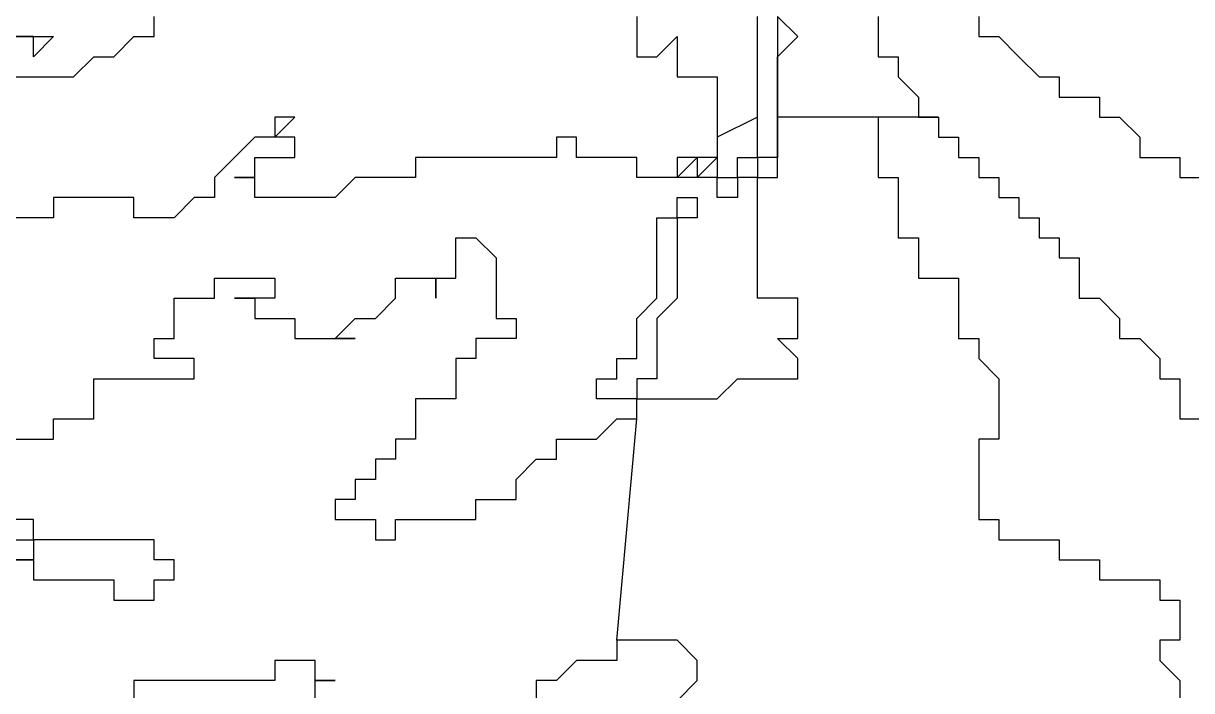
# Model space of a CAD drawing. Extents: x -79.2 to -65.2, y 32.5 to 44.8.
# Drawn here: x -70.295 to -69.714, y 41.405 to 41.737 of the extents above; entities that cross this region are included whole.
import ezdxf

# ---------------------------------------------------------------- set-up
doc = ezdxf.new("R2010")
doc.units = 0

msp = doc.modelspace()

# ---------------------------------------------------------------- linework, layer by layer
at = {"layer": '0FINSTR_G'}
for points in [[(-70.3, 41.71), (-70.29, 41.71), (-70.29, 41.71), (-70.29, 41.71), (-70.28, 41.71), (-70.28, 41.71), (-70.27, 41.71), (-70.27, 41.71), (-70.27, 41.71), (-70.26, 41.72), (-70.26, 41.72), (-70.25, 41.72), (-70.25, 41.72), (-70.25, 41.72), (-70.24, 41.73), (-70.24, 41.73), (-70.23, 41.73), (-70.23, 41.73), (-70.23, 41.73), (-70.23, 41.73), (-70.23, 41.74)], [(-69.99, 41.74), (-69.99, 41.73), (-69.99, 41.73), (-69.99, 41.73), (-69.99, 41.73), (-69.99, 41.72), (-69.99, 41.72), (-69.99, 41.72), (-69.99, 41.72), (-69.98, 41.72), (-69.98, 41.72), (-69.98, 41.72), (-69.97, 41.73), (-69.97, 41.72), (-69.97, 41.72), (-69.97, 41.72), (-69.97, 41.72), (-69.97, 41.72), (-69.97, 41.72), (-69.97, 41.71), (-69.97, 41.71), (-69.97, 41.71), (-69.97, 41.71), (-69.96, 41.71), (-69.96, 41.71), (-69.96, 41.71), (-69.95, 41.71), (-69.95, 41.71), (-69.95, 41.71), (-69.95, 41.7), (-69.95, 41.7), (-69.95, 41.7), (-69.95, 41.7), (-69.95, 41.69), (-69.95, 41.69), (-69.95, 41.69), (-69.95, 41.68)], [(-69.93, 41.69), (-69.93, 41.69), (-69.93, 41.69), (-69.93, 41.69), (-69.93, 41.69), (-69.93, 41.7), (-69.93, 41.7), (-69.93, 41.7), (-69.93, 41.7), (-69.93, 41.71), (-69.93, 41.71), (-69.93, 41.72), (-69.93, 41.72), (-69.93, 41.72), (-69.93, 41.72), (-69.93, 41.73), (-69.93, 41.73), (-69.93, 41.73), (-69.93, 41.73), (-69.93, 41.74)], [(-69.92, 41.69), (-69.92, 41.69), (-69.92, 41.7), (-69.92, 41.7), (-69.92, 41.71), (-69.92, 41.71), (-69.92, 41.71), (-69.92, 41.72), (-69.92, 41.72), (-69.92, 41.72), (-69.92, 41.72), (-69.91, 41.73), (-69.91, 41.73), (-69.91, 41.73), (-69.92, 41.74)], [(-69.92, 41.74), (-69.92, 41.73), (-69.92, 41.73), (-69.92, 41.73), (-69.92, 41.73), (-69.92, 41.72), (-69.92, 41.72), (-69.92, 41.72), (-69.92, 41.71), (-69.92, 41.71), (-69.92, 41.71), (-69.92, 41.7), (-69.92, 41.7), (-69.92, 41.7), (-69.92, 41.7), (-69.92, 41.69), (-69.92, 41.69), (-69.92, 41.69), (-69.92, 41.69)], [(-69.87, 41.74), (-69.87, 41.73), (-69.87, 41.73), (-69.87, 41.72), (-69.86, 41.72), (-69.86, 41.72), (-69.86, 41.71), (-69.85, 41.7), (-69.85, 41.7), (-69.85, 41.7), (-69.85, 41.7), (-69.85, 41.7), (-69.85, 41.69), (-69.85, 41.69), (-69.84, 41.69)], [(-69.82, 41.74), (-69.82, 41.73), (-69.81, 41.73), (-69.81, 41.73), (-69.8, 41.72), (-69.8, 41.72), (-69.79, 41.71), (-69.79, 41.71), (-69.79, 41.71), (-69.78, 41.71), (-69.78, 41.7), (-69.77, 41.7), (-69.77, 41.7), (-69.76, 41.7), (-69.76, 41.69), (-69.76, 41.69), (-69.76, 41.69)], [(-70.3, 41.73), (-70.29, 41.73), (-70.29, 41.73), (-70.29, 41.73), (-70.28, 41.73), (-70.28, 41.73), (-70.28, 41.73), (-70.29, 41.72), (-70.29, 41.73), (-70.3, 41.73)], [(-70.18, 41.66), (-70.19, 41.66), (-70.19, 41.66), (-70.19, 41.66), (-70.19, 41.66), (-70.18, 41.66), (-70.18, 41.67), (-70.18, 41.67), (-70.18, 41.67), (-70.17, 41.67), (-70.17, 41.67), (-70.17, 41.67), (-70.16, 41.67), (-70.16, 41.68), (-70.17, 41.68), (-70.16, 41.69), (-70.16, 41.69), (-70.17, 41.69), (-70.17, 41.69), (-70.17, 41.69), (-70.17, 41.68), (-70.18, 41.68), (-70.18, 41.68), (-70.18, 41.68), (-70.19, 41.67), (-70.19, 41.67), (-70.19, 41.67), (-70.2, 41.66), (-70.2, 41.66), (-70.2, 41.66), (-70.2, 41.65), (-70.2, 41.65), (-70.2, 41.65), (-70.21, 41.65), (-70.21, 41.65), (-70.22, 41.64), (-70.22, 41.64), (-70.23, 41.64), (-70.23, 41.64), (-70.24, 41.64), (-70.24, 41.64), (-70.24, 41.64), (-70.24, 41.65), (-70.25, 41.65), (-70.25, 41.65), (-70.25, 41.65), (-70.26, 41.65), (-70.26, 41.65), (-70.27, 41.65), (-70.27, 41.65), (-70.27, 41.65), (-70.27, 41.65), (-70.28, 41.65), (-70.28, 41.65), (-70.28, 41.65), (-70.28, 41.65), (-70.28, 41.65), (-70.28, 41.65), (-70.28, 41.64), (-70.28, 41.64), (-70.29, 41.64), (-70.29, 41.64), (-70.29, 41.64), (-70.3, 41.64)], [(-69.99, 41.54), (-69.99, 41.55), (-69.99, 41.55), (-69.99, 41.55), (-69.99, 41.55), (-69.99, 41.55), (-69.98, 41.55), (-69.98, 41.55), (-69.98, 41.55), (-69.97, 41.55), (-69.97, 41.55), (-69.97, 41.55), (-69.96, 41.55), (-69.96, 41.55), (-69.96, 41.55), (-69.95, 41.55), (-69.95, 41.55), (-69.95, 41.55), (-69.95, 41.55), (-69.95, 41.55), (-69.95, 41.55), (-69.94, 41.56), (-69.94, 41.56), (-69.94, 41.56), (-69.94, 41.56), (-69.93, 41.56), (-69.93, 41.56), (-69.93, 41.56), (-69.93, 41.56), (-69.92, 41.56), (-69.92, 41.56), (-69.92, 41.56), (-69.91, 41.56), (-69.91, 41.56), (-69.91, 41.56), (-69.91, 41.56), (-69.91, 41.56), (-69.91, 41.56), (-69.91, 41.57), (-69.91, 41.57), (-69.91, 41.57), (-69.91, 41.57), (-69.91, 41.57), (-69.92, 41.58), (-69.92, 41.58), (-69.92, 41.58), (-69.92, 41.58), (-69.92, 41.58), (-69.92, 41.58), (-69.91, 41.58), (-69.91, 41.59), (-69.91, 41.59), (-69.91, 41.59), (-69.91, 41.59), (-69.91, 41.59), (-69.91, 41.6), (-69.91, 41.6), (-69.91, 41.6), (-69.91, 41.6), (-69.91, 41.6), (-69.92, 41.6), (-69.92, 41.6), (-69.92, 41.6), (-69.92, 41.6), (-69.92, 41.6), (-69.92, 41.6), (-69.92, 41.6), (-69.92, 41.6), (-69.92, 41.6), (-69.92, 41.6), (-69.93, 41.6), (-69.93, 41.61), (-69.93, 41.61), (-69.93, 41.61), (-69.93, 41.62), (-69.93, 41.62), (-69.93, 41.62), (-69.93, 41.63), (-69.93, 41.63), (-69.93, 41.63), (-69.93, 41.63), (-69.93, 41.64), (-69.93, 41.64), (-69.93, 41.64), (-69.93, 41.64), (-69.93, 41.65), (-69.93, 41.65), (-69.93, 41.65), (-69.93, 41.66), (-69.93, 41.66), (-69.92, 41.66), (-69.92, 41.67), (-69.92, 41.67), (-69.92, 41.67), (-69.92, 41.68), (-69.92, 41.68), (-69.92, 41.68), (-69.92, 41.68), (-69.92, 41.69), (-69.92, 41.69)], [(-69.93, 41.69), (-69.95, 41.68)], [(-69.92, 41.69), (-69.92, 41.69), (-69.92, 41.68), (-69.92, 41.68), (-69.92, 41.68), (-69.92, 41.68), (-69.92, 41.67), (-69.93, 41.67), (-69.93, 41.67), (-69.93, 41.67), (-69.93, 41.66), (-69.94, 41.66), (-69.94, 41.65), (-69.94, 41.65), (-69.94, 41.65), (-69.95, 41.65), (-69.95, 41.65), (-69.95, 41.65), (-69.95, 41.65), (-69.95, 41.66), (-69.94, 41.66), (-69.94, 41.66), (-69.94, 41.66), (-69.94, 41.67), (-69.94, 41.67), (-69.94, 41.67), (-69.93, 41.67), (-69.93, 41.68), (-69.93, 41.68), (-69.93, 41.68), (-69.93, 41.68), (-69.93, 41.69)], [(-69.91, 41.69), (-69.92, 41.69)], [(-69.92, 41.69), (-69.92, 41.69)], [(-69.87, 41.69), (-69.91, 41.69)], [(-69.84, 41.69), (-69.87, 41.69)], [(-69.87, 41.69), (-69.87, 41.69), (-69.87, 41.69), (-69.87, 41.69), (-69.87, 41.69), (-69.87, 41.68), (-69.87, 41.68), (-69.87, 41.68), (-69.87, 41.68), (-69.87, 41.68), (-69.87, 41.67), (-69.87, 41.67), (-69.87, 41.67), (-69.87, 41.66), (-69.87, 41.66), (-69.86, 41.66), (-69.86, 41.66), (-69.86, 41.66), (-69.86, 41.65), (-69.86, 41.65), (-69.86, 41.65), (-69.86, 41.65), (-69.86, 41.65), (-69.86, 41.64), (-69.86, 41.64), (-69.86, 41.64), (-69.86, 41.64), (-69.86, 41.64), (-69.86, 41.63), (-69.86, 41.63), (-69.86, 41.63), (-69.85, 41.63), (-69.85, 41.62), (-69.85, 41.62), (-69.85, 41.62), (-69.85, 41.62), (-69.85, 41.62), (-69.85, 41.61), (-69.85, 41.61), (-69.85, 41.61), (-69.84, 41.61), (-69.84, 41.61), (-69.84, 41.61), (-69.84, 41.61), (-69.83, 41.61), (-69.83, 41.6), (-69.83, 41.6), (-69.83, 41.6), (-69.83, 41.59), (-69.83, 41.59), (-69.83, 41.59), (-69.83, 41.58), (-69.82, 41.58), (-69.82, 41.58), (-69.82, 41.58), (-69.82, 41.57), (-69.82, 41.57), (-69.82, 41.57), (-69.82, 41.57), (-69.81, 41.56), (-69.81, 41.56), (-69.81, 41.56), (-69.81, 41.56), (-69.81, 41.55), (-69.81, 41.55), (-69.81, 41.54), (-69.81, 41.54), (-69.81, 41.53), (-69.81, 41.53), (-69.82, 41.53), (-69.82, 41.52), (-69.82, 41.52), (-69.82, 41.52), (-69.82, 41.51), (-69.82, 41.51), (-69.82, 41.51), (-69.82, 41.51), (-69.82, 41.51), (-69.82, 41.51), (-69.82, 41.5), (-69.82, 41.5), (-69.82, 41.49), (-69.82, 41.49), (-69.82, 41.49), (-69.81, 41.49), (-69.81, 41.48), (-69.81, 41.48), (-69.81, 41.48), (-69.81, 41.48), (-69.8, 41.48), (-69.8, 41.48), (-69.8, 41.48), (-69.8, 41.48), (-69.8, 41.48), (-69.79, 41.48), (-69.79, 41.48), (-69.79, 41.48), (-69.79, 41.48), (-69.78, 41.48), (-69.78, 41.48), (-69.78, 41.48), (-69.78, 41.48), (-69.78, 41.47), (-69.77, 41.47), (-69.77, 41.47), (-69.77, 41.47), (-69.77, 41.47), (-69.77, 41.47), (-69.76, 41.47), (-69.76, 41.47), (-69.76, 41.46), (-69.75, 41.46), (-69.75, 41.46), (-69.75, 41.46), (-69.75, 41.46), (-69.74, 41.46), (-69.74, 41.46), (-69.74, 41.46), (-69.74, 41.46), (-69.74, 41.46), (-69.74, 41.46), (-69.73, 41.46), (-69.73, 41.45), (-69.73, 41.45), (-69.73, 41.45), (-69.73, 41.45), (-69.72, 41.45), (-69.72, 41.44), (-69.72, 41.44), (-69.72, 41.44), (-69.72, 41.44), (-69.72, 41.44), (-69.72, 41.43), (-69.73, 41.43), (-69.73, 41.43), (-69.73, 41.43), (-69.73, 41.42), (-69.73, 41.42), (-69.73, 41.42), (-69.73, 41.42), (-69.72, 41.41), (-69.72, 41.41), (-69.72, 41.41), (-69.72, 41.4)], [(-69.84, 41.69), (-69.84, 41.69), (-69.84, 41.69), (-69.84, 41.69), (-69.84, 41.68), (-69.83, 41.68), (-69.83, 41.68), (-69.83, 41.67), (-69.82, 41.67), (-69.82, 41.67), (-69.82, 41.67), (-69.82, 41.66), (-69.81, 41.66), (-69.81, 41.66), (-69.81, 41.66), (-69.81, 41.65), (-69.8, 41.65), (-69.8, 41.65), (-69.8, 41.64), (-69.8, 41.64), (-69.79, 41.64), (-69.79, 41.63), (-69.79, 41.63), (-69.78, 41.63), (-69.78, 41.62), (-69.78, 41.62), (-69.78, 41.62), (-69.77, 41.62), (-69.77, 41.62), (-69.77, 41.61), (-69.77, 41.61), (-69.77, 41.61), (-69.77, 41.61), (-69.77, 41.61), (-69.77, 41.6), (-69.76, 41.6), (-69.76, 41.6), (-69.76, 41.6), (-69.76, 41.6), (-69.75, 41.59), (-69.75, 41.59), (-69.75, 41.59), (-69.75, 41.58), (-69.74, 41.58), (-69.74, 41.58), (-69.73, 41.57), (-69.73, 41.57), (-69.73, 41.57), (-69.73, 41.56), (-69.72, 41.56), (-69.72, 41.56), (-69.72, 41.55), (-69.72, 41.55), (-69.72, 41.55), (-69.72, 41.54), (-69.71, 41.54)], [(-69.76, 41.69), (-69.76, 41.69)], [(-69.76, 41.69), (-69.75, 41.69), (-69.75, 41.69), (-69.74, 41.68), (-69.74, 41.67), (-69.73, 41.67), (-69.73, 41.67), (-69.73, 41.67), (-69.72, 41.67), (-69.72, 41.66), (-69.72, 41.66), (-69.72, 41.66), (-69.71, 41.66)], [(-69.95, 41.68), (-69.95, 41.68), (-69.95, 41.68), (-69.95, 41.68), (-69.95, 41.68), (-69.95, 41.67), (-69.95, 41.67), (-69.95, 41.67), (-69.95, 41.67), (-69.95, 41.66), (-69.95, 41.66), (-69.96, 41.66), (-69.96, 41.66), (-69.97, 41.66), (-69.97, 41.66), (-69.96, 41.67), (-69.96, 41.66), (-69.95, 41.67), (-69.95, 41.67), (-69.96, 41.67), (-69.96, 41.67), (-69.96, 41.67), (-69.97, 41.67), (-69.97, 41.67), (-69.97, 41.67), (-69.97, 41.66), (-69.97, 41.66), (-69.98, 41.66), (-69.98, 41.66), (-69.98, 41.66), (-69.99, 41.66), (-69.99, 41.67), (-69.99, 41.67), (-70, 41.67), (-70, 41.67), (-70, 41.67), (-70.01, 41.67), (-70.01, 41.67), (-70.02, 41.67), (-70.02, 41.67), (-70.02, 41.68), (-70.03, 41.68), (-70.03, 41.67), (-70.03, 41.67), (-70.04, 41.67), (-70.04, 41.67), (-70.05, 41.67), (-70.05, 41.67), (-70.05, 41.67), (-70.06, 41.67), (-70.06, 41.67), (-70.06, 41.67), (-70.07, 41.67), (-70.07, 41.67), (-70.07, 41.67), (-70.08, 41.67), (-70.08, 41.67), (-70.08, 41.67), (-70.09, 41.67), (-70.09, 41.67), (-70.09, 41.67), (-70.1, 41.67), (-70.1, 41.66), (-70.1, 41.66), (-70.11, 41.66), (-70.12, 41.66), (-70.12, 41.66), (-70.12, 41.66), (-70.13, 41.66), (-70.13, 41.66), (-70.14, 41.65), (-70.14, 41.65), (-70.15, 41.65), (-70.15, 41.65), (-70.16, 41.65), (-70.16, 41.65), (-70.16, 41.65), (-70.17, 41.65), (-70.17, 41.65), (-70.17, 41.65), (-70.18, 41.65), (-70.18, 41.66), (-70.18, 41.66)], [(-69.95, 41.68), (-69.95, 41.68)], [(-70.01, 41.55), (-70.01, 41.55), (-70.01, 41.55), (-70.01, 41.55), (-70.01, 41.56), (-70.01, 41.56), (-70.01, 41.56), (-70, 41.56), (-70, 41.56), (-70, 41.56), (-70, 41.57), (-70, 41.57), (-70, 41.57), (-69.99, 41.57), (-69.99, 41.58), (-69.99, 41.58), (-69.99, 41.58), (-69.99, 41.58), (-69.99, 41.59), (-69.99, 41.59), (-69.99, 41.59), (-69.98, 41.6), (-69.98, 41.6), (-69.98, 41.6), (-69.98, 41.61), (-69.98, 41.61), (-69.98, 41.61), (-69.98, 41.61), (-69.98, 41.62), (-69.98, 41.62), (-69.98, 41.62), (-69.98, 41.63), (-69.98, 41.63), (-69.98, 41.63), (-69.98, 41.64), (-69.98, 41.64), (-69.97, 41.64), (-69.97, 41.64), (-69.97, 41.65), (-69.96, 41.65), (-69.96, 41.64), (-69.97, 41.64), (-69.97, 41.64), (-69.97, 41.63), (-69.97, 41.63), (-69.97, 41.63), (-69.97, 41.62), (-69.97, 41.62), (-69.97, 41.62), (-69.97, 41.61), (-69.97, 41.61), (-69.97, 41.61), (-69.97, 41.61), (-69.97, 41.6), (-69.97, 41.6), (-69.97, 41.6), (-69.97, 41.6), (-69.98, 41.59), (-69.98, 41.59), (-69.98, 41.59), (-69.98, 41.59), (-69.98, 41.58), (-69.98, 41.58), (-69.98, 41.58), (-69.98, 41.58), (-69.98, 41.57), (-69.98, 41.57), (-69.98, 41.57), (-69.98, 41.57), (-69.98, 41.56), (-69.98, 41.56), (-69.99, 41.56), (-69.99, 41.55), (-69.99, 41.55), (-69.99, 41.55), (-70, 41.55), (-70, 41.55), (-70.01, 41.55)], [(-70.13, 41.59), (-70.13, 41.59), (-70.13, 41.59), (-70.13, 41.59), (-70.12, 41.59), (-70.12, 41.59), (-70.12, 41.59), (-70.12, 41.59), (-70.12, 41.59), (-70.12, 41.59), (-70.12, 41.59), (-70.11, 41.6), (-70.11, 41.6), (-70.11, 41.6), (-70.11, 41.6), (-70.11, 41.6), (-70.11, 41.61), (-70.11, 41.61), (-70.11, 41.61), (-70.11, 41.61), (-70.11, 41.61), (-70.11, 41.61), (-70.1, 41.61), (-70.1, 41.61), (-70.09, 41.61), (-70.09, 41.6), (-70.09, 41.6), (-70.09, 41.61), (-70.08, 41.61), (-70.08, 41.61), (-70.08, 41.61), (-70.08, 41.61), (-70.08, 41.61), (-70.08, 41.61), (-70.08, 41.62), (-70.08, 41.62), (-70.08, 41.62), (-70.08, 41.62), (-70.08, 41.63), (-70.08, 41.63), (-70.08, 41.63), (-70.08, 41.63), (-70.08, 41.63), (-70.07, 41.63), (-70.07, 41.63), (-70.07, 41.63), (-70.07, 41.63), (-70.07, 41.63), (-70.07, 41.63), (-70.07, 41.63), (-70.06, 41.62), (-70.06, 41.62), (-70.06, 41.62), (-70.06, 41.62), (-70.06, 41.62), (-70.06, 41.62), (-70.06, 41.61), (-70.06, 41.61), (-70.06, 41.61), (-70.06, 41.61), (-70.06, 41.61), (-70.06, 41.6), (-70.06, 41.6), (-70.06, 41.6), (-70.06, 41.6), (-70.06, 41.6), (-70.06, 41.6), (-70.06, 41.6), (-70.06, 41.59), (-70.06, 41.59), (-70.05, 41.59), (-70.05, 41.59), (-70.05, 41.59), (-70.05, 41.58), (-70.05, 41.58), (-70.05, 41.58), (-70.05, 41.58), (-70.05, 41.58), (-70.05, 41.58), (-70.05, 41.58), (-70.05, 41.58), (-70.06, 41.58), (-70.06, 41.58), (-70.06, 41.58), (-70.07, 41.58), (-70.07, 41.58), (-70.07, 41.58), (-70.07, 41.58), (-70.07, 41.57), (-70.08, 41.57), (-70.08, 41.57), (-70.08, 41.57), (-70.08, 41.57), (-70.08, 41.56), (-70.08, 41.56), (-70.08, 41.55), (-70.08, 41.55), (-70.08, 41.55), (-70.09, 41.55), (-70.09, 41.55), (-70.09, 41.55), (-70.09, 41.55), (-70.09, 41.55), (-70.09, 41.55), (-70.1, 41.55), (-70.1, 41.55), (-70.1, 41.55), (-70.1, 41.55), (-70.1, 41.54), (-70.1, 41.54), (-70.1, 41.54), (-70.1, 41.53), (-70.1, 41.53), (-70.11, 41.53), (-70.11, 41.53), (-70.11, 41.53), (-70.11, 41.52), (-70.12, 41.52), (-70.12, 41.52), (-70.12, 41.52), (-70.12, 41.52), (-70.12, 41.52), (-70.12, 41.51), (-70.13, 41.51), (-70.13, 41.51), (-70.13, 41.51), (-70.13, 41.51), (-70.13, 41.5), (-70.13, 41.5), (-70.13, 41.5), (-70.13, 41.5), (-70.14, 41.5), (-70.14, 41.5), (-70.14, 41.49), (-70.14, 41.49), (-70.14, 41.49), (-70.14, 41.49), (-70.13, 41.49), (-70.13, 41.49), (-70.13, 41.49), (-70.13, 41.49), (-70.13, 41.49), (-70.12, 41.49), (-70.12, 41.49), (-70.12, 41.49), (-70.12, 41.48), (-70.11, 41.48), (-70.11, 41.49), (-70.1, 41.49), (-70.1, 41.49), (-70.1, 41.49), (-70.09, 41.49), (-70.09, 41.49), (-70.09, 41.49), (-70.08, 41.49), (-70.08, 41.49), (-70.08, 41.49), (-70.07, 41.49), (-70.07, 41.49), (-70.07, 41.5), (-70.07, 41.5), (-70.07, 41.5), (-70.07, 41.5), (-70.07, 41.5), (-70.06, 41.5), (-70.06, 41.5), (-70.05, 41.5), (-70.05, 41.51), (-70.05, 41.51), (-70.05, 41.51), (-70.04, 41.52), (-70.04, 41.52), (-70.04, 41.52), (-70.03, 41.52), (-70.03, 41.53), (-70.02, 41.53), (-70.02, 41.53), (-70.02, 41.53), (-70.01, 41.53), (-70.01, 41.53), (-70, 41.54), (-70, 41.54), (-70, 41.54), (-69.99, 41.54)], [(-70.3, 41.53), (-70.29, 41.53), (-70.29, 41.53), (-70.28, 41.53), (-70.28, 41.53), (-70.28, 41.54), (-70.27, 41.54), (-70.27, 41.54), (-70.27, 41.54), (-70.27, 41.54), (-70.27, 41.54), (-70.26, 41.54), (-70.26, 41.54), (-70.26, 41.54), (-70.26, 41.54), (-70.26, 41.54), (-70.26, 41.55), (-70.26, 41.55), (-70.26, 41.55), (-70.26, 41.55), (-70.26, 41.56), (-70.26, 41.56), (-70.26, 41.56), (-70.26, 41.56), (-70.25, 41.56), (-70.25, 41.56), (-70.25, 41.56), (-70.25, 41.56), (-70.24, 41.56), (-70.24, 41.56), (-70.24, 41.56), (-70.23, 41.56), (-70.23, 41.56), (-70.23, 41.56), (-70.22, 41.56), (-70.22, 41.56), (-70.22, 41.56), (-70.22, 41.56), (-70.22, 41.56), (-70.21, 41.56), (-70.21, 41.56), (-70.21, 41.57), (-70.21, 41.57), (-70.21, 41.57), (-70.21, 41.57), (-70.21, 41.57), (-70.21, 41.57), (-70.21, 41.57), (-70.22, 41.57), (-70.22, 41.57), (-70.22, 41.57), (-70.23, 41.57), (-70.23, 41.57), (-70.23, 41.57), (-70.23, 41.58), (-70.23, 41.58), (-70.22, 41.58), (-70.22, 41.58), (-70.22, 41.59), (-70.22, 41.59), (-70.22, 41.59), (-70.22, 41.59), (-70.22, 41.59), (-70.22, 41.59), (-70.22, 41.6), (-70.21, 41.6), (-70.21, 41.6), (-70.21, 41.6), (-70.21, 41.6), (-70.21, 41.6), (-70.2, 41.6), (-70.2, 41.6), (-70.2, 41.61), (-70.2, 41.61), (-70.19, 41.61), (-70.19, 41.61), (-70.19, 41.61), (-70.19, 41.61), (-70.19, 41.61), (-70.18, 41.61), (-70.18, 41.61), (-70.18, 41.61), (-70.18, 41.61), (-70.18, 41.61), (-70.17, 41.61), (-70.17, 41.61), (-70.17, 41.61), (-70.17, 41.61), (-70.17, 41.61), (-70.17, 41.61), (-70.17, 41.6), (-70.18, 41.6), (-70.18, 41.6), (-70.18, 41.6), (-70.19, 41.6), (-70.18, 41.6), (-70.18, 41.6), (-70.18, 41.59), (-70.18, 41.59), (-70.18, 41.59), (-70.18, 41.59), (-70.17, 41.59), (-70.17, 41.59), (-70.17, 41.59), (-70.16, 41.59), (-70.16, 41.58), (-70.16, 41.58), (-70.16, 41.58), (-70.15, 41.58), (-70.15, 41.58), (-70.15, 41.58), (-70.15, 41.58), (-70.14, 41.58), (-70.14, 41.58), (-70.14, 41.58), (-70.14, 41.58), (-70.14, 41.58), (-70.13, 41.58), (-70.14, 41.58), (-70.14, 41.58), (-70.13, 41.59)], [(-70, 41.43), (-69.99, 41.54)], [(-70.3, 41.48), (-70.29, 41.48), (-70.29, 41.48), (-70.29, 41.49), (-70.29, 41.49), (-70.29, 41.49), (-70.29, 41.49), (-70.3, 41.49)], [(-70.3, 41.47), (-70.29, 41.47), (-70.29, 41.47), (-70.29, 41.47), (-70.29, 41.46), (-70.29, 41.46), (-70.28, 41.46), (-70.28, 41.46), (-70.28, 41.46), (-70.28, 41.46), (-70.27, 41.46), (-70.26, 41.46), (-70.26, 41.46), (-70.26, 41.46), (-70.25, 41.46), (-70.25, 41.45), (-70.25, 41.45), (-70.25, 41.45), (-70.24, 41.45), (-70.24, 41.45), (-70.23, 41.45), (-70.23, 41.45), (-70.23, 41.45), (-70.23, 41.45), (-70.23, 41.46), (-70.23, 41.46), (-70.23, 41.46), (-70.22, 41.46), (-70.22, 41.46), (-70.22, 41.47), (-70.22, 41.47), (-70.23, 41.47), (-70.23, 41.47), (-70.23, 41.47), (-70.23, 41.48), (-70.23, 41.48), (-70.23, 41.48), (-70.23, 41.48), (-70.24, 41.48), (-70.25, 41.48), (-70.25, 41.48), (-70.25, 41.48), (-70.25, 41.48), (-70.25, 41.48), (-70.25, 41.48), (-70.26, 41.48), (-70.26, 41.48), (-70.26, 41.48), (-70.26, 41.48), (-70.26, 41.48), (-70.26, 41.48), (-70.27, 41.48), (-70.27, 41.48), (-70.27, 41.48), (-70.27, 41.48), (-70.27, 41.48), (-70.28, 41.48), (-70.28, 41.48), (-70.28, 41.48), (-70.28, 41.48), (-70.29, 41.48), (-70.29, 41.47), (-70.29, 41.47), (-70.29, 41.47), (-70.3, 41.47)], [(-70, 41.43), (-70, 41.43), (-70, 41.42), (-70.01, 41.42), (-70.01, 41.42), (-70.01, 41.42), (-70.02, 41.42), (-70.02, 41.42), (-70.03, 41.41), (-70.03, 41.41), (-70.04, 41.41), (-70.04, 41.41), (-70.04, 41.41), (-70.04, 41.4)], [(-69.97, 41.4), (-69.96, 41.41), (-69.96, 41.41), (-69.96, 41.41), (-69.96, 41.41), (-69.96, 41.41), (-69.96, 41.41), (-69.96, 41.41), (-69.96, 41.42), (-69.96, 41.42), (-69.96, 41.42), (-69.96, 41.42), (-69.96, 41.42), (-69.96, 41.42), (-69.97, 41.43), (-69.97, 41.43), (-69.97, 41.43), (-69.97, 41.43), (-69.97, 41.43), (-69.97, 41.43), (-69.98, 41.43), (-69.98, 41.43), (-69.98, 41.43), (-69.98, 41.43), (-69.99, 41.43), (-69.99, 41.43), (-69.99, 41.43), (-69.99, 41.43), (-70, 41.43)], [(-70.15, 41.4), (-70.15, 41.41), (-70.15, 41.41), (-70.14, 41.41), (-70.14, 41.41), (-70.15, 41.41), (-70.15, 41.41), (-70.15, 41.41), (-70.15, 41.42), (-70.15, 41.42), (-70.16, 41.42), (-70.16, 41.42), (-70.16, 41.42), (-70.16, 41.42), (-70.17, 41.42), (-70.17, 41.41), (-70.18, 41.41), (-70.18, 41.41), (-70.18, 41.41), (-70.19, 41.41), (-70.19, 41.41), (-70.19, 41.41), (-70.19, 41.41), (-70.2, 41.41), (-70.2, 41.41), (-70.21, 41.41), (-70.22, 41.41), (-70.22, 41.41), (-70.22, 41.41), (-70.23, 41.41), (-70.23, 41.41), (-70.23, 41.41), (-70.24, 41.41), (-70.24, 41.4)]]:
    msp.add_lwpolyline(points, dxfattribs=at)

doc.saveas('drawing.dxf')
